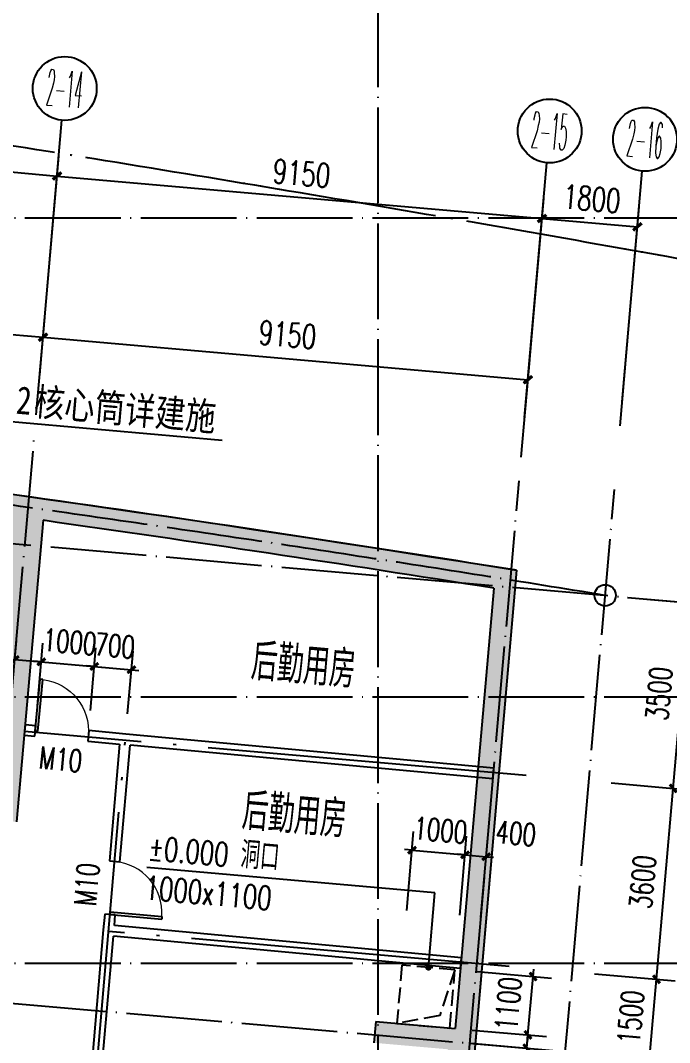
# Model space of a CAD drawing. Extents: x 246015 to 608740, y -108003 to 88400.
# Drawn here: x 528628 to 540831, y 27045 to 46244 of the extents above; entities that cross this region are included whole.
import ezdxf
from ezdxf.enums import TextEntityAlignment as Align

# ---------------------------------------------------------------- set-up
doc = ezdxf.new("R2010")
doc.units = 0
doc.header["$LTSCALE"] = 3000
doc.header["$MEASUREMENT"] = 0
doc.header["$PDMODE"] = 1
doc.linetypes.add('DASH', pattern=[0.35, 0.25, -0.1])
doc.linetypes.add('DOTE', pattern=[2.42, 2, -0.2, 0.02, -0.2])
doc.layers.get('0').update_dxf_attribs({"linetype": 'CONTINUOUS'})
doc.layers.get('DEFPOINTS').update_dxf_attribs({"linetype": 'CONTINUOUS'})
for name, color, linetype in [('AXIS', 3, 'CONTINUOUS'), ('AXIS_TEXT', 7, 'CONTINUOUS'), ('DIM_LEAD', 3, 'CONTINUOUS'), ('dote', 1, 'DOTE'), ('PUB_DIM', 3, 'CONTINUOUS'), ('PUB_HATCH', 8, 'CONTINUOUS'), ('PUB_TEXT', 7, 'CONTINUOUS'), ('stair', 2, 'CONTINUOUS'), ('WALL', 9, 'CONTINUOUS'), ('WINDOW', 4, 'CONTINUOUS'), ('WINDOW_TEXT', 7, 'CONTINUOUS'), ('楼板洞口', 4, 'CONTINUOUS'), ('防火卷帘', 4, 'DASH')]:
    doc.layers.add(name, color=color, linetype=linetype)
doc.layers.add('红线', color=7, linetype='CONTINUOUS', true_color=0xe0150b)
doc.styles.add('-黑体', font='simhei.ttf', dxfattribs={"width": 0.8})
doc.styles.add('_TCH_AXIS', font='COMPLEX', dxfattribs={"bigfont": 'GBCBIG'})
doc.styles.add('_TCH_DIM', font='SIMPLEX', dxfattribs={"bigfont": 'GBCBIG'})
doc.styles.add('_TCH_WINDOW', font='SIMPLEX', dxfattribs={"bigfont": 'GBCBIG'})
doc.styles.add('COMPLEX', font='COMPLEX')
doc.styles.add('DIM_FONT', font='simplex.shx', dxfattribs={"width": 0.7, "bigfont": 'hztxt.shx'})
doc.dimstyles.new('DIMN140', dxfattribs={"dimscale": 1.4, "dimtxt": 300, "dimasz": 100, "dimexe": 250, "dimexo": 300, "dimgap": 150, "dimtad": 1, "dimdec": 0, "dimzin": 0, "dimdsep": 46, "dimtxsty": 'DIM_FONT', "dimblk": 'ARCHTICK', "dimcen": 0.09, "dimclrt": 7, "dimazin": 2, "dimtfac": 1, "dimtdec": 0, "dimtix": 1, "dimtmove": 2, "dimatfit": 3, "dimfxl": 0, "dimtolj": 1, "dimtzin": 0, "dimarcsym": 0})
doc.dimstyles.new('DIMN150', dxfattribs={"dimscale": 1.5, "dimtxt": 300, "dimasz": 100, "dimexe": 250, "dimexo": 300, "dimgap": 150, "dimtad": 1, "dimdec": 0, "dimzin": 0, "dimdsep": 46, "dimtxsty": 'DIM_FONT', "dimblk": 'ARCHTICK', "dimcen": 0.09, "dimclrt": 7, "dimazin": 2, "dimtfac": 1, "dimtdec": 0, "dimtix": 1, "dimtmove": 2, "dimatfit": 3, "dimfxl": 0, "dimtolj": 1, "dimtzin": 0, "dimarcsym": 0})

# ---------------------------------------------------------------- blocks, each defined once
blk = doc.blocks.new('_ARCHTICK')
at = {"color": 0, "linetype": 'ByBlock', "const_width": 0.4}
blk.add_lwpolyline([(-0.5, -0.5), (0.5, 0.5)], dxfattribs=at)
blk = doc.blocks.new('*D1157')
at = {"layer": 'AXIS', "color": 0, "lineweight": -2}
for p, q in [((76250, 0), (79925, 0)), ((79550, -8600), (79550, 0)), ((76250, -8600), (79925, -8600))]:
    blk.add_line(p, q, dxfattribs=at)
at = {"layer": 'DEFPOINTS', "color": 0}
for p in [(75800, 0), (79550, 0), (75800, -8600)]:
    blk.add_point(p, dxfattribs=at)
at = {"layer": 'AXIS', "color": 0, "lineweight": -2, "xscale": 150, "yscale": 150, "zscale": 150}
for p, rotation in [((79550, 0), 90), ((79550, -8600), 270)]:
    blk.add_blockref('_ARCHTICK', p, dxfattribs=dict(at, rotation=rotation))
at = {"layer": 'AXIS', "color": 7, "insert": (79100, -4300), "char_height": 450, "attachment_point": 5, "rotation": 90, "style": 'DIM_FONT'}
blk.add_mtext('\\A1;8600', dxfattribs=at)
blk = doc.blocks.new('_AXISO')
blk.add_circle((0, 0), 0.5)
at = {"layer": 'AXIS_TEXT', "style": 'COMPLEX', "width": 1.041667}
blk.add_attdef('A', text='', height=0.56, dxfattribs=at).set_placement((-0.25, -0.28), (0.25, -0.28), align=Align.FIT)
blk = doc.blocks.new('*D1171')
at = {"layer": 'AXIS', "color": 0, "lineweight": -2}
for p, q in [((60750, 3650), (60750, 7325)), ((63850, 3650), (63850, 7325)), ((60750, 6950), (63850, 6950))]:
    blk.add_line(p, q, dxfattribs=at)
at = {"layer": 'DEFPOINTS', "color": 0}
for p in [(63850, 6950), (60750, 3200), (63850, 3200)]:
    blk.add_point(p, dxfattribs=at)
at = {"layer": 'AXIS', "color": 0, "lineweight": -2, "xscale": 150, "yscale": 150, "zscale": 150, "rotation": 180}
blk.add_blockref('_ARCHTICK', (60750, 6950), dxfattribs=at)
at = {"layer": 'AXIS', "color": 0, "lineweight": -2, "xscale": 150, "yscale": 150, "zscale": 150}
blk.add_blockref('_ARCHTICK', (63850, 6950), dxfattribs=at)
at = {"layer": 'AXIS', "color": 7, "insert": (62300, 7400), "char_height": 450, "attachment_point": 5, "style": 'DIM_FONT'}
blk.add_mtext('\\A1;3100', dxfattribs=at)
blk = doc.blocks.new('*D1172')
at = {"layer": 'AXIS', "color": 0, "lineweight": -2}
for p, q in [((63850, 3650), (63850, 7325)), ((73000, 3650), (73000, 7325)), ((63850, 6950), (73000, 6950))]:
    blk.add_line(p, q, dxfattribs=at)
at = {"layer": 'DEFPOINTS', "color": 0}
for p in [(73000, 6950), (63850, 3200), (73000, 3200)]:
    blk.add_point(p, dxfattribs=at)
at = {"layer": 'AXIS', "color": 0, "lineweight": -2, "xscale": 150, "yscale": 150, "zscale": 150, "rotation": 180}
blk.add_blockref('_ARCHTICK', (63850, 6950), dxfattribs=at)
at = {"layer": 'AXIS', "color": 0, "lineweight": -2, "xscale": 150, "yscale": 150, "zscale": 150}
blk.add_blockref('_ARCHTICK', (73000, 6950), dxfattribs=at)
at = {"layer": 'AXIS', "color": 7, "insert": (68425, 7400), "char_height": 450, "attachment_point": 5, "style": 'DIM_FONT'}
blk.add_mtext('\\A1;9150', dxfattribs=at)
blk = doc.blocks.new('*D1173')
at = {"layer": 'AXIS', "color": 0, "lineweight": -2}
for p, q in [((73000, 3650), (73000, 7325)), ((74800, 3650), (74800, 7325)), ((73000, 6950), (74800, 6950))]:
    blk.add_line(p, q, dxfattribs=at)
at = {"layer": 'DEFPOINTS', "color": 0}
for p in [(74800, 6950), (73000, 3200), (74800, 3200)]:
    blk.add_point(p, dxfattribs=at)
at = {"layer": 'AXIS', "color": 0, "lineweight": -2, "xscale": 150, "yscale": 150, "zscale": 150, "rotation": 180}
blk.add_blockref('_ARCHTICK', (73000, 6950), dxfattribs=at)
at = {"layer": 'AXIS', "color": 0, "lineweight": -2, "xscale": 150, "yscale": 150, "zscale": 150}
blk.add_blockref('_ARCHTICK', (74800, 6950), dxfattribs=at)
at = {"layer": 'AXIS', "color": 7, "insert": (73900, 7400), "char_height": 450, "attachment_point": 5, "style": 'DIM_FONT'}
blk.add_mtext('\\A1;1800', dxfattribs=at)
blk = doc.blocks.new('*D223')
at = {"layer": 'DEFPOINTS', "color": 0}
for p in [(530715, 34049), (529908, 32864), (530606, 32803)]:
    blk.add_point(p, dxfattribs=at)
at = {"layer": 'PUB_DIM', "color": 0, "lineweight": -2}
for p, q in [((529945, 33283), (530047, 34458)), ((530643, 33221), (530745, 34397)), ((530017, 34110), (529877, 34122)), ((530017, 34110), (530715, 34049)), ((530715, 34049), (530854, 34036))]:
    blk.add_line(p, q, dxfattribs=at)
at = {"layer": 'PUB_DIM', "color": 0, "lineweight": -2, "xscale": 140, "yscale": 140, "zscale": 140}
for p, rotation in [((530017, 34110), 355.0000000013865), ((530715, 34049), 175.0000000013865)]:
    blk.add_blockref('_ARCHTICK', p, dxfattribs=dict(at, rotation=rotation))
at = {"layer": 'PUB_DIM', "color": 7, "insert": (530403, 34498), "char_height": 420, "attachment_point": 5, "rotation": 355, "style": 'DIM_FONT'}
blk.add_mtext('\\A1;700', dxfattribs=at)
blk = doc.blocks.new('*D224')
at = {"layer": 'DEFPOINTS', "color": 0}
for p in [(530017, 34110), (528912, 32951), (529908, 32864)]:
    blk.add_point(p, dxfattribs=at)
at = {"layer": 'PUB_DIM', "color": 0, "lineweight": -2}
for p, q in [((528948, 33370), (529051, 34546)), ((529945, 33283), (530047, 34458)), ((529021, 34197), (528881, 34209)), ((529021, 34197), (530017, 34110)), ((530017, 34110), (530156, 34097))]:
    blk.add_line(p, q, dxfattribs=at)
at = {"layer": 'PUB_DIM', "color": 0, "lineweight": -2, "xscale": 140, "yscale": 140, "zscale": 140}
for p, rotation in [((529021, 34197), 355.0000000013869), ((530017, 34110), 175.000000001387)]:
    blk.add_blockref('_ARCHTICK', p, dxfattribs=dict(at, rotation=rotation))
at = {"layer": 'PUB_DIM', "color": 7, "insert": (529555, 34572), "char_height": 420, "attachment_point": 5, "rotation": 355, "style": 'DIM_FONT'}
blk.add_mtext('\\A1;1000', dxfattribs=at)
blk = doc.blocks.new('*D225')
at = {"layer": 'DEFPOINTS', "color": 0}
for p in [(529021, 34197), (528414, 32995), (528912, 32951)]:
    blk.add_point(p, dxfattribs=at)
at = {"layer": 'PUB_DIM', "color": 0, "lineweight": -2}
for p, q in [((528451, 33413), (528554, 34589)), ((528948, 33370), (529051, 34546)), ((528523, 34240), (529021, 34197))]:
    blk.add_line(p, q, dxfattribs=at)
at = {"layer": 'PUB_DIM', "color": 0, "lineweight": -2, "xscale": 140, "yscale": 140, "zscale": 140}
for p, rotation in [((528523, 34240), 175.0000000013866), ((529021, 34197), 355.0000000013866)]:
    blk.add_blockref('_ARCHTICK', p, dxfattribs=dict(at, rotation=rotation))
at = {"layer": 'PUB_DIM', "color": 7, "insert": (527769, 34791), "char_height": 420, "attachment_point": 5, "rotation": 355, "style": 'DIM_FONT'}
blk.add_mtext('\\A1;500', dxfattribs=at)
blk = doc.blocks.new('*D301')
at = {"layer": 'DEFPOINTS', "color": 0}
for p in [(539002, 28371), (540585, 28233), (538871, 26877)]:
    blk.add_point(p, dxfattribs=at)
at = {"layer": 'PUB_DIM', "color": 0, "lineweight": -2}
for p, q in [((539420, 28335), (540934, 28202)), ((540454, 26738), (540585, 28233)), ((539289, 26840), (540803, 26708))]:
    blk.add_line(p, q, dxfattribs=at)
at = {"layer": 'PUB_DIM', "color": 0, "lineweight": -2, "xscale": 140, "yscale": 140, "zscale": 140}
for p, rotation in [((540585, 28233), 85.0000000013839), ((540454, 26738), 265.0000000013839)]:
    blk.add_blockref('_ARCHTICK', p, dxfattribs=dict(at, rotation=rotation))
at = {"layer": 'PUB_DIM', "color": 7, "insert": (540101, 27522), "char_height": 420, "attachment_point": 5, "rotation": 85, "style": 'DIM_FONT'}
blk.add_mtext('\\A1;1500', dxfattribs=at)
blk = doc.blocks.new('*D302')
at = {"layer": 'DEFPOINTS', "color": 0}
for p in [(539315, 31957), (540899, 31819), (539002, 28371)]:
    blk.add_point(p, dxfattribs=at)
at = {"layer": 'PUB_DIM', "color": 0, "lineweight": -2}
for p, q in [((539734, 31921), (541247, 31788)), ((540585, 28233), (540899, 31819)), ((539420, 28335), (540934, 28202))]:
    blk.add_line(p, q, dxfattribs=at)
at = {"layer": 'PUB_DIM', "color": 0, "lineweight": -2, "xscale": 140, "yscale": 140, "zscale": 140}
for p, rotation in [((540899, 31819), 85.00000000138633), ((540585, 28233), 265.0000000013863)]:
    blk.add_blockref('_ARCHTICK', p, dxfattribs=dict(at, rotation=rotation))
at = {"layer": 'PUB_DIM', "color": 7, "insert": (540324, 30062), "char_height": 420, "attachment_point": 5, "rotation": 85, "style": 'DIM_FONT'}
blk.add_mtext('\\A1;3600', dxfattribs=at)
blk = doc.blocks.new('*D303')
at = {"layer": 'DEFPOINTS', "color": 0}
for p in [(539620, 35444), (541204, 35306), (539315, 31957)]:
    blk.add_point(p, dxfattribs=at)
at = {"layer": 'PUB_DIM', "color": 0, "lineweight": -2}
for p, q in [((540039, 35407), (541553, 35275)), ((540899, 31819), (541204, 35306)), ((539734, 31921), (541247, 31788))]:
    blk.add_line(p, q, dxfattribs=at)
at = {"layer": 'PUB_DIM', "color": 0, "lineweight": -2, "xscale": 140, "yscale": 140, "zscale": 140}
for p, rotation in [((541204, 35306), 85.00000000138478), ((540899, 31819), 265.0000000013848)]:
    blk.add_blockref('_ARCHTICK', p, dxfattribs=dict(at, rotation=rotation))
at = {"layer": 'PUB_DIM', "color": 7, "insert": (540633, 33599), "char_height": 420, "attachment_point": 5, "rotation": 85, "style": 'DIM_FONT'}
blk.add_mtext('\\A1;3500', dxfattribs=at)
blk = doc.blocks.new('*D380')
at = {"layer": 'DEFPOINTS', "color": 0}
for p in [(536986, 30572), (535854, 29107), (536850, 29020)]:
    blk.add_point(p, dxfattribs=at)
at = {"layer": 'PUB_DIM', "color": 0, "lineweight": -2}
for p, q in [((535890, 29525), (536020, 31008)), ((536887, 29438), (537016, 30921)), ((535990, 30659), (535850, 30672)), ((535990, 30659), (536986, 30572)), ((536986, 30572), (537125, 30560))]:
    blk.add_line(p, q, dxfattribs=at)
at = {"layer": 'PUB_DIM', "color": 0, "lineweight": -2, "xscale": 140, "yscale": 140, "zscale": 140}
for p, rotation in [((535990, 30659), 355.0000000001471), ((536986, 30572), 175.0000000001471)]:
    blk.add_blockref('_ARCHTICK', p, dxfattribs=dict(at, rotation=rotation))
at = {"layer": 'PUB_DIM', "color": 7, "insert": (536524, 31034), "char_height": 420, "attachment_point": 5, "rotation": 355, "style": 'DIM_FONT'}
blk.add_mtext('\\A1;1000', dxfattribs=at)
blk = doc.blocks.new('*D381')
at = {"layer": 'DEFPOINTS', "color": 0}
for p in [(537384, 30537), (536850, 29020), (537248, 28985)]:
    blk.add_point(p, dxfattribs=at)
at = {"layer": 'PUB_DIM', "color": 0, "lineweight": -2}
for p, q in [((536887, 29438), (537016, 30921)), ((537285, 29403), (537415, 30886)), ((536986, 30572), (536846, 30584)), ((536986, 30572), (537384, 30537)), ((537384, 30537), (537524, 30525))]:
    blk.add_line(p, q, dxfattribs=at)
at = {"layer": 'PUB_DIM', "color": 0, "lineweight": -2, "xscale": 140, "yscale": 140, "zscale": 140}
for p, rotation in [((536986, 30572), 355.0000000001471), ((537384, 30537), 175.000000000147)]:
    blk.add_blockref('_ARCHTICK', p, dxfattribs=dict(at, rotation=rotation))
at = {"layer": 'PUB_DIM', "color": 7, "insert": (537942, 30973), "char_height": 420, "attachment_point": 5, "rotation": 355, "style": 'DIM_FONT'}
blk.add_mtext('\\A1;400', dxfattribs=at)
blk = doc.blocks.new('*D382')
at = {"layer": 'DEFPOINTS', "color": 0}
for p in [(536797, 28413), (538265, 28285), (536701, 27318)]:
    blk.add_point(p, dxfattribs=at)
at = {"layer": 'PUB_DIM', "color": 0, "lineweight": -2}
for p, q in [((538265, 28285), (538277, 28424)), ((537215, 28377), (538614, 28254)), ((538169, 27189), (538265, 28285)), ((537119, 27281), (538518, 27159)), ((538169, 27189), (538157, 27050))]:
    blk.add_line(p, q, dxfattribs=at)
at = {"layer": 'PUB_DIM', "color": 0, "lineweight": -2, "xscale": 140, "yscale": 140, "zscale": 140}
for p, rotation in [((538265, 28285), 265.0000000001673), ((538169, 27189), 85.00000000016725)]:
    blk.add_blockref('_ARCHTICK', p, dxfattribs=dict(at, rotation=rotation))
at = {"layer": 'PUB_DIM', "color": 7, "insert": (537799, 27774), "char_height": 420, "attachment_point": 5, "rotation": 85, "style": 'DIM_FONT'}
blk.add_mtext('\\A1;1100', dxfattribs=at)
blk = doc.blocks.new('*D383')
at = {"layer": 'DEFPOINTS', "color": 0}
for p in [(536701, 27318), (538169, 27189), (536679, 27069)]:
    blk.add_point(p, dxfattribs=at)
at = {"layer": 'PUB_DIM', "color": 0, "lineweight": -2}
for p, q in [((537119, 27281), (538518, 27159)), ((538169, 27189), (538181, 27329)), ((538147, 26940), (538169, 27189)), ((537098, 27032), (538496, 26910)), ((538147, 26940), (538135, 26801))]:
    blk.add_line(p, q, dxfattribs=at)
at = {"layer": 'PUB_DIM', "color": 0, "lineweight": -2, "xscale": 140, "yscale": 140, "zscale": 140}
for p, rotation in [((538169, 27189), 265.0000000001585), ((538147, 26940), 85.00000000015845)]:
    blk.add_blockref('_ARCHTICK', p, dxfattribs=dict(at, rotation=rotation))
at = {"layer": 'PUB_DIM', "color": 7, "insert": (537621, 26466), "char_height": 420, "attachment_point": 5, "rotation": 85, "style": 'DIM_FONT'}
blk.add_mtext('\\A1;250', dxfattribs=at)
blk = doc.blocks.new('*D924')
at = {"layer": 'DEFPOINTS', "color": 0}
for p in [(529053, 40293), (525798, 38661), (528886, 38391)]:
    blk.add_point(p, dxfattribs=at)
at = {"layer": 'PUB_DIM', "color": 0, "lineweight": -2}
for p, q in [((525837, 39109), (525997, 40936)), ((525965, 40563), (529053, 40293)), ((528926, 38839), (529085, 40666))]:
    blk.add_line(p, q, dxfattribs=at)
at = {"layer": 'PUB_DIM', "color": 0, "lineweight": -2, "xscale": 150, "yscale": 150, "zscale": 150}
for p, rotation in [((525965, 40563), 174.9999999964864), ((529053, 40293), 354.9999999964865)]:
    blk.add_blockref('_ARCHTICK', p, dxfattribs=dict(at, rotation=rotation))
at = {"layer": 'PUB_DIM', "color": 7, "insert": (527548, 40876), "char_height": 450, "attachment_point": 5, "rotation": 355, "style": 'DIM_FONT'}
blk.add_mtext('\\A1;3100', dxfattribs=at)
blk = doc.blocks.new('*D925')
at = {"layer": 'DEFPOINTS', "color": 0}
for p in [(538168, 39495), (528886, 38391), (538002, 37593)]:
    blk.add_point(p, dxfattribs=at)
at = {"layer": 'PUB_DIM', "color": 0, "lineweight": -2}
for p, q in [((528926, 38839), (529085, 40666)), ((529053, 40293), (538168, 39495)), ((538041, 38042), (538201, 39869))]:
    blk.add_line(p, q, dxfattribs=at)
at = {"layer": 'PUB_DIM', "color": 0, "lineweight": -2, "xscale": 150, "yscale": 150, "zscale": 150}
for p, rotation in [((529053, 40293), 174.9999999964864), ((538168, 39495), 354.9999999964865)]:
    blk.add_blockref('_ARCHTICK', p, dxfattribs=dict(at, rotation=rotation))
at = {"layer": 'PUB_DIM', "color": 7, "insert": (533650, 40342), "char_height": 450, "attachment_point": 5, "rotation": 355, "style": 'DIM_FONT'}
blk.add_mtext('\\A1;9150', dxfattribs=at)
blk = doc.blocks.new('$DorLib2D$00000001')
for p, q in [((0.45, 0.975), (0.5, 0.975)), ((0.45, 0), (0.45, 0.975)), ((0.5, 0), (0.5, 0.975)), ((0.5, 0), (0.45, 0))]:
    blk.add_line(p, q)
at = {"lineweight": 13}
blk.add_arc((0.475, 0), 0.975, 91.4693, 180, dxfattribs=at)
blk = doc.blocks.new('2-2')
at = {"layer": 'PUB_HATCH'}
for points in [[(63853.5, 633.3), (63860.6, 900, 0.0015511), (60759.3, 1054.5), (60753.1, 787.8), (60950, 645.2, -0.0013015), (63550, 515.8)], [(72700, -47.5), (73100, 325.1, 0.0046245), (63860.6, 900), (63853.5, 633.3), (64150, 484, -0.0042828)], [(63853.5, 633.3), (63550, 515.8), (63550, -5200), (64150, -5200), (64150, 484)], [(73100, 325.1), (72700, -47.5), (72700, -8350), (72800, -8550), (73100, -8550)], [(71200, -8750), (72600, -8750), (72800, -8550), (72700, -8350), (71200, -8350)], [(72800, -8550), (72600, -8750), (72600, -10725), (72766.7, -10925), (73100, -10925), (73100, -8550)]]:
    blk.add_hatch(color=256, dxfattribs=at).paths.add_polyline_path(points)
at = {"layer": 'AXIS'}
for p, q in [((63850, 3200), (63850, 8000)), ((73000, 3200), (73000, 8000)), ((74800, 3200), (74800, 8000)), ((75800, 0), (80600, 0))]:
    blk.add_line(p, q, dxfattribs=at)
blk.add_circle((74800, 0), 200, dxfattribs=at)
at = {"layer": 'dote', "ltscale": 0.3}
for p, q in [((63850, -8750), (63850, 2000)), ((73000, -24700), (73000, 2000)), ((74800, -24700), (74800, 2000)), ((-1000, 0), (75800, 0)), ((-1000, -8600), (75800, -8600))]:
    blk.add_line(p, q, dxfattribs=at)
blk.add_arc((37400, -498857.1), 500257.1, 85.712478, 94.287522, dxfattribs=at)
at = {"layer": 'WALL'}
for p, q in [((64150, 484), (64150, -5200)), ((73100, 325.1), (73100, -8550)), ((72700, -47.5), (72700, -8350)), ((71200, -8350), (72700, -8350)), ((71200, -8350), (71200, -8750)), ((73100, -8550), (73100, -10925))]:
    blk.add_line(p, q, dxfattribs=at)
for radius, start, end in [(500457.1, 86.969198, 87.32469), (500457.1, 85.909344, 86.969198), (500057.1, 85.952013, 86.933562)]:
    blk.add_arc((37400, -498857.1), radius, start, end, dxfattribs=at)
at = {"layer": 'AXIS'}
ref = blk.add_blockref('_AXISO', (63850, 8600), dxfattribs=dict(at, xscale=1200, yscale=1200, zscale=1200))
ref.add_attrib('A', '2-14', dxfattribs={"layer": 'AXIS_TEXT', "height": 678.82, "style": '_TCH_AXIS', "width": 0.272727}).set_placement((63510.6, 8260.6), (64189.4, 8260.6), align=Align.FIT)
ref = blk.add_blockref('_AXISO', (73000, 8600), dxfattribs=dict(at, xscale=1200, yscale=1200, zscale=1200))
ref.add_attrib('A', '2-15', dxfattribs={"layer": 'AXIS_TEXT', "height": 678.82, "style": '_TCH_AXIS', "width": 0.28}).set_placement((72660.6, 8260.6), (73339.4, 8260.6), align=Align.FIT)
ref = blk.add_blockref('_AXISO', (74800, 8600), dxfattribs=dict(at, xscale=1200, yscale=1200, zscale=1200))
ref.add_attrib('A', '2-16', dxfattribs={"layer": 'AXIS_TEXT', "height": 678.82, "style": '_TCH_AXIS', "width": 0.28}).set_placement((74460.6, 8260.6), (75139.4, 8260.6), align=Align.FIT)
for p1, p2, distance, picture, middle in [((60750, 3200), (63850, 3200), 3750, '*D1171', (62300, 7400)), ((63850, 3200), (73000, 3200), 3750, '*D1172', (68425, 7400)), ((73000, 3200), (74800, 3200), 3750, '*D1173', (73900, 7400)), ((75800, -8600), (75800, 0), -3750, '*D1157', (79100, -4300))]:
    dim = blk.add_aligned_dim(p1=p1, p2=p2, distance=distance, dimstyle='DIMN150', dxfattribs=at)
    dim.commit()
    dim.dimension.update_dxf_attribs({"geometry": picture, "text_midpoint": middle})

msp = doc.modelspace()

# ---------------------------------------------------------------- linework, layer by layer
at = {"layer": 'DIM_LEAD'}
for p, q in [((527022, 38833.6), (532417.8, 38361.5)), ((536421.4, 29858.8), (531002.4, 30332.9)), ((536298.8, 28457), (536421.4, 29858.8))]:
    msp.add_line(p, q, dxfattribs=at)
at = {"layer": 'DIM_LEAD', "const_width": 60}
msp.add_lwpolyline([(536293.6, 28427.5, 1), (536304, 28486.6, 1)], format="xyb", close=True, dxfattribs=at)
at = {"layer": 'dote', "ltscale": 0.3}
for p, q in [((535353.9, -37775.7), (535353.9, 53538.6)), ((295667.9, 42538.6), (554353.9, 42538.6)), ((295667.9, 33538.6), (554353.9, 33538.6)), ((295667.9, 28538.6), (554353.9, 28538.6))]:
    msp.add_line(p, q, dxfattribs=at)
at = {"layer": 'dote'}
for p, q in [((538132.4, 32060.9), (528705.9, 32885.6)), ((529958.1, 25398), (530595.9, 32688.8)), ((537818.7, 28474.6), (530284.9, 29133.7))]:
    msp.add_line(p, q, dxfattribs=at)
at = {"layer": 'stair'}
msp.add_lwpolyline([(299553.9, 3467.8), (299553.9, 28838.6), (316453.9, 28838.6), (316453.9, 27409.7), (323493.1, 28025.5), (322800.2, 35945.3, -0.0349916), (393128.8, 42129.1), (393066.7, 42838.6), (467189.2, 42838.6), (467163, 42538.6), (467127.7, 42135.3, -0.0358539), (537955.2, 35916.1), (536854.9, 23339.1), (538648, 23182.2), (537798.3, 13438.6), (553653.9, 13438.6), (553653.9, -20761.4), (454653.9, -20761.4), (454653.9, -29761.4), (393186.2, -29761.4), (325560.9, -48546.2), (299553.9, 3467.8)], format="xyb", close=True, dxfattribs=at)
at = {"layer": 'WALL'}
for p, q in [((528717.8, 33015.5), (528699.2, 32816.4)), ((528917, 32996.9), (528717.8, 33015.5)), ((528898.3, 32797.7), (528917, 32996.9)), ((529912.6, 32903.7), (529894, 32704.6)), ((530609.6, 32838.5), (529912.6, 32903.7)), ((537529.9, 32196.9), (530609.5, 32838.5)), ((528699.2, 32816.4), (528898.3, 32797.7)), ((529894, 32704.6), (530492, 32648.6)), ((530492, 32648.6), (530300.2, 30455.9)), ((530499.4, 30438.4), (530691.2, 32630.1)), ((537511.5, 31997.7), (530691.2, 32630.1)), ((537511.5, 31997.7), (537529.9, 32196.9)), ((530300.2, 30455.9), (530499.4, 30438.4)), ((530213, 29459.7), (530186.9, 29161.3)), ((530412.3, 29442.2), (530213, 29459.7)), ((530394.8, 29243), (530412.3, 29442.2)), ((536917.5, 28638.2), (530394.8, 29243)), ((530186.9, 29161.3), (529973.9, 26726.7)), ((530173.2, 26709.2), (530377.4, 29043.8)), ((536899, 28439.1), (530377.4, 29043.8)), ((536899, 28439.1), (536917.5, 28638.2))]:
    msp.add_line(p, q, dxfattribs=at)
at = {"layer": '楼板洞口', "linetype": 'DASH', "ltscale": 0.4, "elevation": 0}
for points in [[(536701, 27317.6), (536796.9, 28413.4), (535800.7, 28500.6), (535704.8, 27404.8), (536701, 27317.6)], [(536796.9, 28413.4), (536509.6, 27553.8), (535704.8, 27404.8)]]:
    msp.add_lwpolyline(points, dxfattribs=at)
at = {"layer": '红线', "linetype": 'DOTE'}
msp.add_lwpolyline([(321625.8, 41313.5), (283782, 20451.8), (327022.4, -69761.6, -0.1186699), (571935, -34205), (582107, -28597.6), (543576.1, 41298.8, 0.0913964), (321625.8, 41313.5)], format="xyb", dxfattribs=at)
at = {"layer": '红线', "color": 31, "linetype": 'DOTE', "ltscale": 0.5}
msp.add_lwpolyline([(321625.8, 41313.5), (283782, 20451.8), (327022.4, -69761.6, -0.1186699), (571935, -34205), (582107, -28597.6), (543576.1, 41298.8, 0.0913964), (321625.8, 41313.5)], format="xyb", dxfattribs=at)

# ---------------------------------------------------------------- block references
at = {"layer": 'WINDOW'}
ref = msp.add_blockref('$DorLib2D$00000001', (529405.5, 32850.7), dxfattribs=dict(at, xscale=1000, yscale=-1000, zscale=1000, rotation=174.655576913464))
ref.add_attrib('A', 'M10', (528964.6, 32195.7), dxfattribs={"layer": 'WINDOW_TEXT', "height": 416.5, "rotation": 354.65558, "style": '_TCH_WINDOW', "width": 0.705882})
ref = msp.add_blockref('$DorLib2D$00000001', (530356.2, 29949), dxfattribs=dict(at, xscale=1000, yscale=1000, zscale=1000, rotation=265.0000000001419))
ref.add_attrib('A', 'M10', (530047.6, 29596.6), dxfattribs={"layer": 'WINDOW_TEXT', "height": 416.5, "rotation": 85, "style": '_TCH_WINDOW', "width": 0.705882})
at = {"layer": '防火卷帘', "rotation": 355.0000000013864}
msp.add_blockref('2-2', (465105, 41963.3, 0), dxfattribs=at)

# ---------------------------------------------------------------- texts
at = {"layer": 'PUB_TEXT'}
for s, height, rotation, style, width, p in [('2-2', 522.78, 355, '-黑体', 0.8, (527966.2, 38909.3)), ('核心筒详建施', 522.78, 355, '-黑体', 0.8, (528870.1, 38830.2)), ('后勤用房', 700, 355.00006, 'DIM_FONT', 0.7, (532944.4, 33865.5)), ('后勤用房', 700, 355.00006, 'DIM_FONT', 0.7, (532774.4, 31054.8)), ('%%p0.000', 446.25, 355, '_TCH_DIM', 0.705882, (531015.5, 30482.3)), ('1000x1100', 446.25, 355, '_TCH_DIM', 0.705882, (530950.4, 29738.9))]:
    msp.add_text(s, height=height, rotation=rotation, dxfattribs=dict(at, style=style, width=width)).set_placement(p)
at = {"layer": 'PUB_TEXT', "style": '_TCH_DIM'}
msp.add_text('洞口', height=506.38, rotation=355, dxfattribs=at).set_placement((532748.9, 30330.7))

# ---------------------------------------------------------------- dimensions: what is measured, and where the dimension line sits
at = {"layer": 'PUB_DIM'}
for p1, p2, distance, dimstyle, picture, middle in [((525798.2, 38661), (528886.4, 38390.8), 1908.9, 'DIMN150', '*D924', (527547.9, 40875.9)), ((528886.4, 38390.8), (538001.6, 37593.4), 1908.9, 'DIMN150', '*D925', (533649.6, 40342.1)), ((539315.4, 31957.4), (539620.4, 35444.1), -1589.5, 'DIMN140', '*D303', (540632.9, 33598.8)), ((528911.8, 32951.3), (529908, 32864.1), 1250.3, 'DIMN140', '*D224', (529555.4, 34571.7)), ((539001.6, 28371.1), (539315.4, 31957.4), -1589.5, 'DIMN140', '*D302', (540323.5, 30062.3)), ((535853.8, 29107), (536849.9, 29019.9), 1558.3, 'DIMN140', '*D380', (536524.3, 31034.2)), ((536701, 27317.6), (536796.9, 28413.4), -1473.6, 'DIMN140', '*D382', (537798.6, 27773.7)), ((538870.9, 26876.8), (539001.6, 28371.1), -1589.5, 'DIMN140', '*D301', (540101.3, 27522))]:
    dim = msp.add_aligned_dim(p1=p1, p2=p2, distance=distance, dimstyle=dimstyle, dxfattribs=at)
    dim.commit()
    dim.dimension.update_dxf_attribs({"geometry": picture, "text_midpoint": middle})
dim = msp.add_linear_dim(base=(529020.8, 34196.9), p1=(528414.3, 32994.8), p2=(528911.8, 32951.3), angle=355, text='500', dimstyle='DIMN140', dxfattribs=at)
dim.commit()
dim.dimension.update_dxf_attribs({"geometry": '*D225', "text_midpoint": (527768.5, 34791.3), "dimtype": 129})
dim = msp.add_aligned_dim(p1=(529908, 32864.1), p2=(530605.9, 32803.1), distance=1250.3, text='700', dimstyle='DIMN140', dxfattribs=at)
dim.commit()
dim.dimension.update_dxf_attribs({"geometry": '*D223', "text_midpoint": (530402.5, 34497.6)})
for base, p1, p2, angle, picture, middle in [((537384.2, 30537.3), (536849.9, 29019.9), (537248.4, 28985), 355, '*D381', (537942.4, 30973.4)), ((538169, 27189.2), (536679.2, 27068.6), (536701, 27317.6), 85, '*D383', (537620.9, 26466.2))]:
    dim = msp.add_linear_dim(base=base, p1=p1, p2=p2, angle=angle, dimstyle='DIMN140', dxfattribs=at)
    dim.commit()
    dim.dimension.update_dxf_attribs({"geometry": picture, "text_midpoint": middle, "dimtype": 129})

doc.saveas('drawing.dxf')
